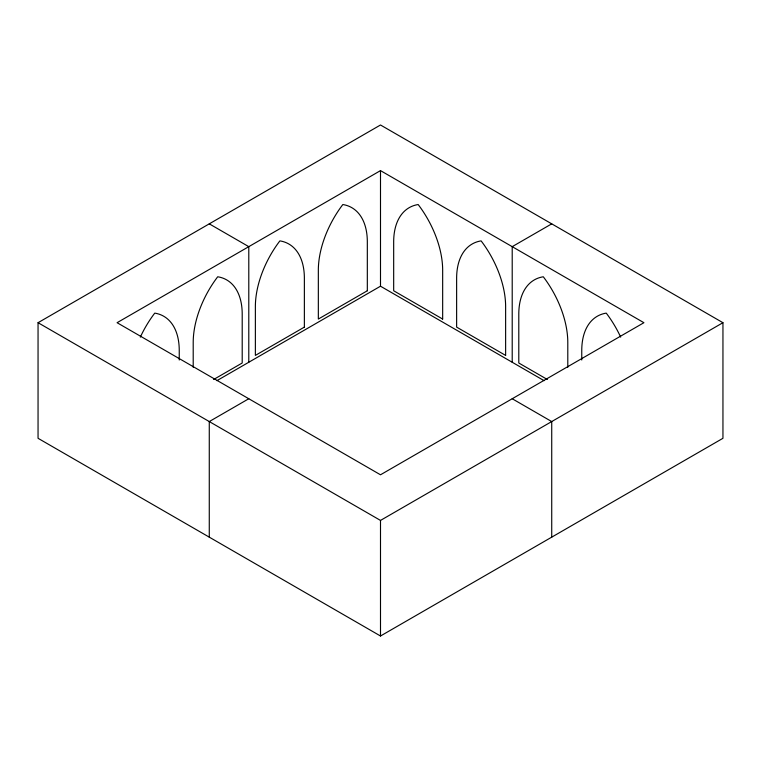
<?xml version="1.0" encoding="UTF-8"?>
<svg xmlns="http://www.w3.org/2000/svg" width="761" height="761" viewBox="0 0 761 761"><rect width="100%" height="100%" fill="white"/><g stroke="black" fill="none" stroke-linecap="round" stroke-linejoin="round"><path stroke-width="1.14" d="M38.05 322.702L380.5 124.994L722.95 322.702L722.95 438.298L380.5 636.006L38.05 438.298L38.05 322.702L380.5 520.419L722.95 322.702M380.5 170.616L117.08 322.702L380.5 474.788L643.92 322.702L380.5 170.616L380.5 286.212L544.115 380.671M213.622 379.511L242.207 363.007L242.207 314.188A74.863 43.225 -60 0 0 217.703 276.776A74.863 43.225 -60 0 0 193.208 342.479L193.208 367.306M216.885 380.671L380.5 286.212M248.79 398.745L209.275 421.565L209.275 537.152M551.725 223.848L512.21 246.659L512.21 362.255M547.378 379.511L518.793 363.007L518.793 314.188A74.863 43.225 60 0 1 543.297 276.776A74.863 43.225 60 0 1 567.792 342.479L567.792 367.306M209.275 223.848L248.79 246.659L248.79 362.255M512.21 398.745L551.725 421.565L551.725 537.152M581.756 360.001L581.756 350.536A74.863 43.225 60 0 1 606.251 313.123A74.863 43.225 60 0 1 620.672 337.133M380.5 520.419L380.5 636.006M179.244 360.001L179.244 350.536A74.863 43.225 -60 0 0 154.749 313.123A74.863 43.225 -60 0 0 140.328 337.133M304.371 327.116L255.373 355.406L255.373 306.588A74.863 43.225 -60 0 1 279.877 240.885A74.863 43.225 -60 0 1 304.371 278.298L304.371 327.116M367.325 290.769L318.336 319.059L318.336 270.241A74.863 43.225 -60 0 1 342.83 204.538A74.863 43.225 -60 0 1 367.325 241.95L367.325 290.769M442.664 319.059L393.675 290.769L393.675 241.95A74.863 43.225 60 0 1 418.17 204.538A74.863 43.225 60 0 1 442.664 270.241L442.664 319.059M505.627 355.406L456.629 327.116L456.629 278.298A74.863 43.225 60 0 1 481.123 240.885A74.863 43.225 60 0 1 505.627 306.588L505.627 355.406"/></g></svg>
